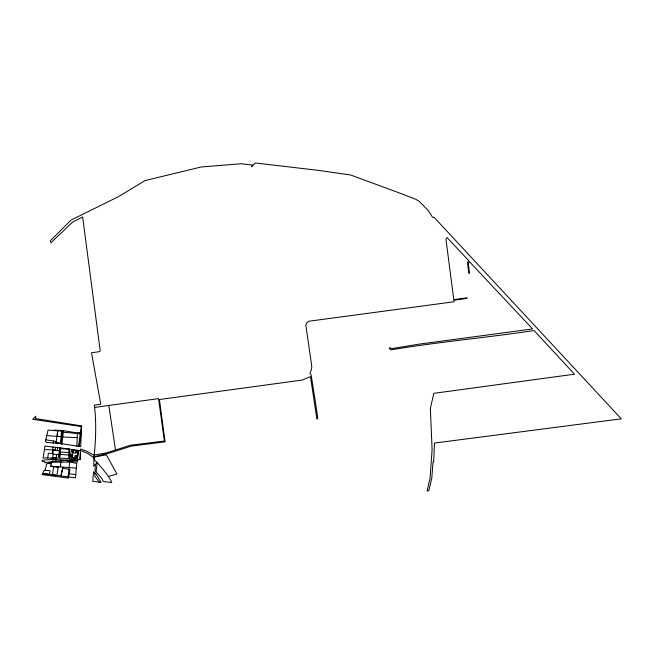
<?xml version="1.0" encoding="UTF-8"?>
<svg xmlns="http://www.w3.org/2000/svg" width="654" height="654" viewBox="0 0 654 654"><rect width="100%" height="100%" fill="white"/><g stroke="black" fill="none" stroke-linecap="round" stroke-linejoin="round"><path stroke-width="0.98" d="M69.586 461.274L69.586 460.334L75.21 459.558L77.842 460.13L77.425 461.994L66.863 461.07L69.586 460.334M77.524 458.348L75.496 457.98L75.357 458.822C65.351 461.413 54.952 460.555 44.913 462.828L44.824 461.626L42.101 461.389L42.355 460.22L51.797 459.468L51.944 458.07L52.941 458.07L53.056 450.026L59.383 450.778L58.329 458.045L47.742 458.062L48.339 453.328L52.81 453.279M79.093 450.426L77.368 459.124L80.262 459.721L80.507 450.68L69.373 449.094L69.095 458.413L69.267 452.503L60.152 452.086L59.571 458.094L75.357 458.822M94.053 456.729C95.827 439.643 96.506 422.271 94.331 405.161L100.765 404.27L91.511 352.784L99.089 351.697L100.217 350.912L82.649 216.964L72.7 222.033L50.898 242.781L50.235 240.844L71.033 220.087L118.595 196.576L145.098 180.545L201.424 166.95L241.22 163.753L252.861 165.094L251.365 166.811L255.362 162.993L318.572 170.383L350.626 174.994L398.768 192.726L415.699 199.266L419.165 201.228L428.468 210.792L432.515 217.251L434.264 217.504L621.3 418.83L434.477 443.06L433.684 461.814L433.046 461.863L431.771 478.344L428.795 490.819L427.095 491.007L430.095 477.935L432.106 449.494L430.348 408.309L433.864 393.332L574.498 374.186L534.089 330.556C486.56 337.701 438.433 341.887 391.149 349.841L389.195 348.508L389.694 347.683L391.844 348.607L418.756 344.192L532.585 328.946L469.956 262.205L468.239 263.063L469.515 273.266L468.828 273.364L467.414 262.279L469.261 261.208L447.017 237.549L445.954 239.201L453.794 299.638L467.03 297.823L467.103 298.355L453.909 300.219L454.113 301.747L308.966 321.22L306.505 323.117L305.843 325.177L311.778 366.314L311.508 369.363L309.89 373.409L311.149 374.897L315.441 402.349L317.836 418.454L316.896 419.124L310.478 376.63L302.205 380.056L159.412 399.52L165.094 441.834L131.258 446.118L110.06 452.862L92.803 457.064L87.579 453.369L80.507 450.377L80.573 449.028L86.63 451.178L93.62 455.086L106.406 452.928L130.31 445.251L164.391 441.017L158.538 398.613L94.577 407.434M94.895 473.014L94.797 476.022L99.171 482.137L101.125 482.448L96.007 474.044L93.522 471.738L92.762 481.303L99.171 482.137M76.886 446.175L77.393 433.537L63.283 432.212M93.996 458.307L93.694 466.196L97.217 462.468C102.286 468.812 108.417 474.91 111.793 482.529L103.299 481.516L101.901 478.475L94.969 470.7L95.378 464.414M79.739 459.615L80.45 452.617M58.173 467.52L50.448 466.237L51.02 466.22L51.143 463.768L51.911 462.214L69.651 462.076L76.771 463.351L75.496 477.861L42.649 473.521L56.89 475.335L58.304 466.776L76.355 468.109M44.398 449.609L44.962 446.069L55.5 447.336L55.353 449.985L44.398 449.609L43.131 458.021L47.758 457.931M78.521 446.38L81.21 426.563L32.7 419.279L35.888 416.157L35.349 418.544L81.636 425.918L81.292 432.147L79.134 446.453M60.454 443.543L61.566 431.149L48.061 430.07L45.518 441.123L46.54 442.456L58.909 443.273L80.663 446.649L81.636 425.918M69.651 462.076L68.13 476.823M53.276 443.281L53.456 441.009L45.813 439.84M52.394 453.279L52.941 447.025M68.834 452.593L69.136 449.069L55.5 447.336M96.073 471.501L97.217 462.468L94.814 460.465L93.571 457.203L106.357 454.816L116.927 474.027L108.409 476.455M60.405 466.727L60.83 461.904M59.571 458.094L60.585 447.99M61.141 443.714L62.449 430.504L54.192 430.07L54.307 430.651M63.454 430.675L61.926 444.344L61.092 444.246L62.449 430.504L77.18 432.964L77.295 432.449L80.377 432.768M57.29 450.385L57.65 447.622M57.74 430.847L56.007 443.175L56.236 441.54L53.456 441.009M55.68 461.389L56.718 454.489M58.304 466.776L53.742 466.408L52.402 474.763M49.426 474.387L50.031 470.7L44.235 470.226L42.109 474.608L68.457 478.099L69.929 469.498L62.653 468.28L61.002 475.842L62.89 467.185L62.653 468.28M58.361 443.232L60.487 443.126M59.383 450.778L59.915 447.9M61.868 448.145L61.746 448.808L69.136 449.069M51.911 462.214L49.05 462.909L48.919 463.604L51.143 463.768M70.076 456.77L71.409 450.017L78.333 451.252L77 458.004M71.139 457.081L71.597 454.759M72.038 457.121L73.371 450.369M72.332 457.293L72.79 454.971L70.411 454.546L69.945 456.868L77.098 458.143L77.564 455.822L75.177 455.397L74.72 457.718M75.447 457.726L75.741 456.214L77.295 456.492M76.78 450.974L76.477 452.494L78.03 452.772M75.913 457.931L76.371 455.609M76.919 452.821L77.376 450.5M45.216 470.267L46.524 464.054L49.05 462.909M52.524 461.381L53.252 459.566L67.591 460.122M52.941 458.07L56.187 458.037M61.811 436.937L77.237 437.673M69.79 460.31L77.752 460.53M46.794 435.564L60.871 436.659M52.982 454.252L58.852 454.628M59.906 454.448L69.21 455.053M51.797 459.468L53.252 459.566M51.02 466.22L53.742 466.408M56.08 442.635L58.427 442.881M77.393 433.537L80.246 433.864M68.564 473.627L75.782 474.608M73.346 452.184L72.153 451.971L72.61 449.65L73.804 449.862L73.232 452.748L75.619 453.173L76.183 450.287L78.57 450.712L78.112 453.034L75.725 452.609M108.826 405.496L115.529 450.205M57.25 434.231L57.544 436.341M60.863 459.844L60.92 461.103"/></g></svg>
